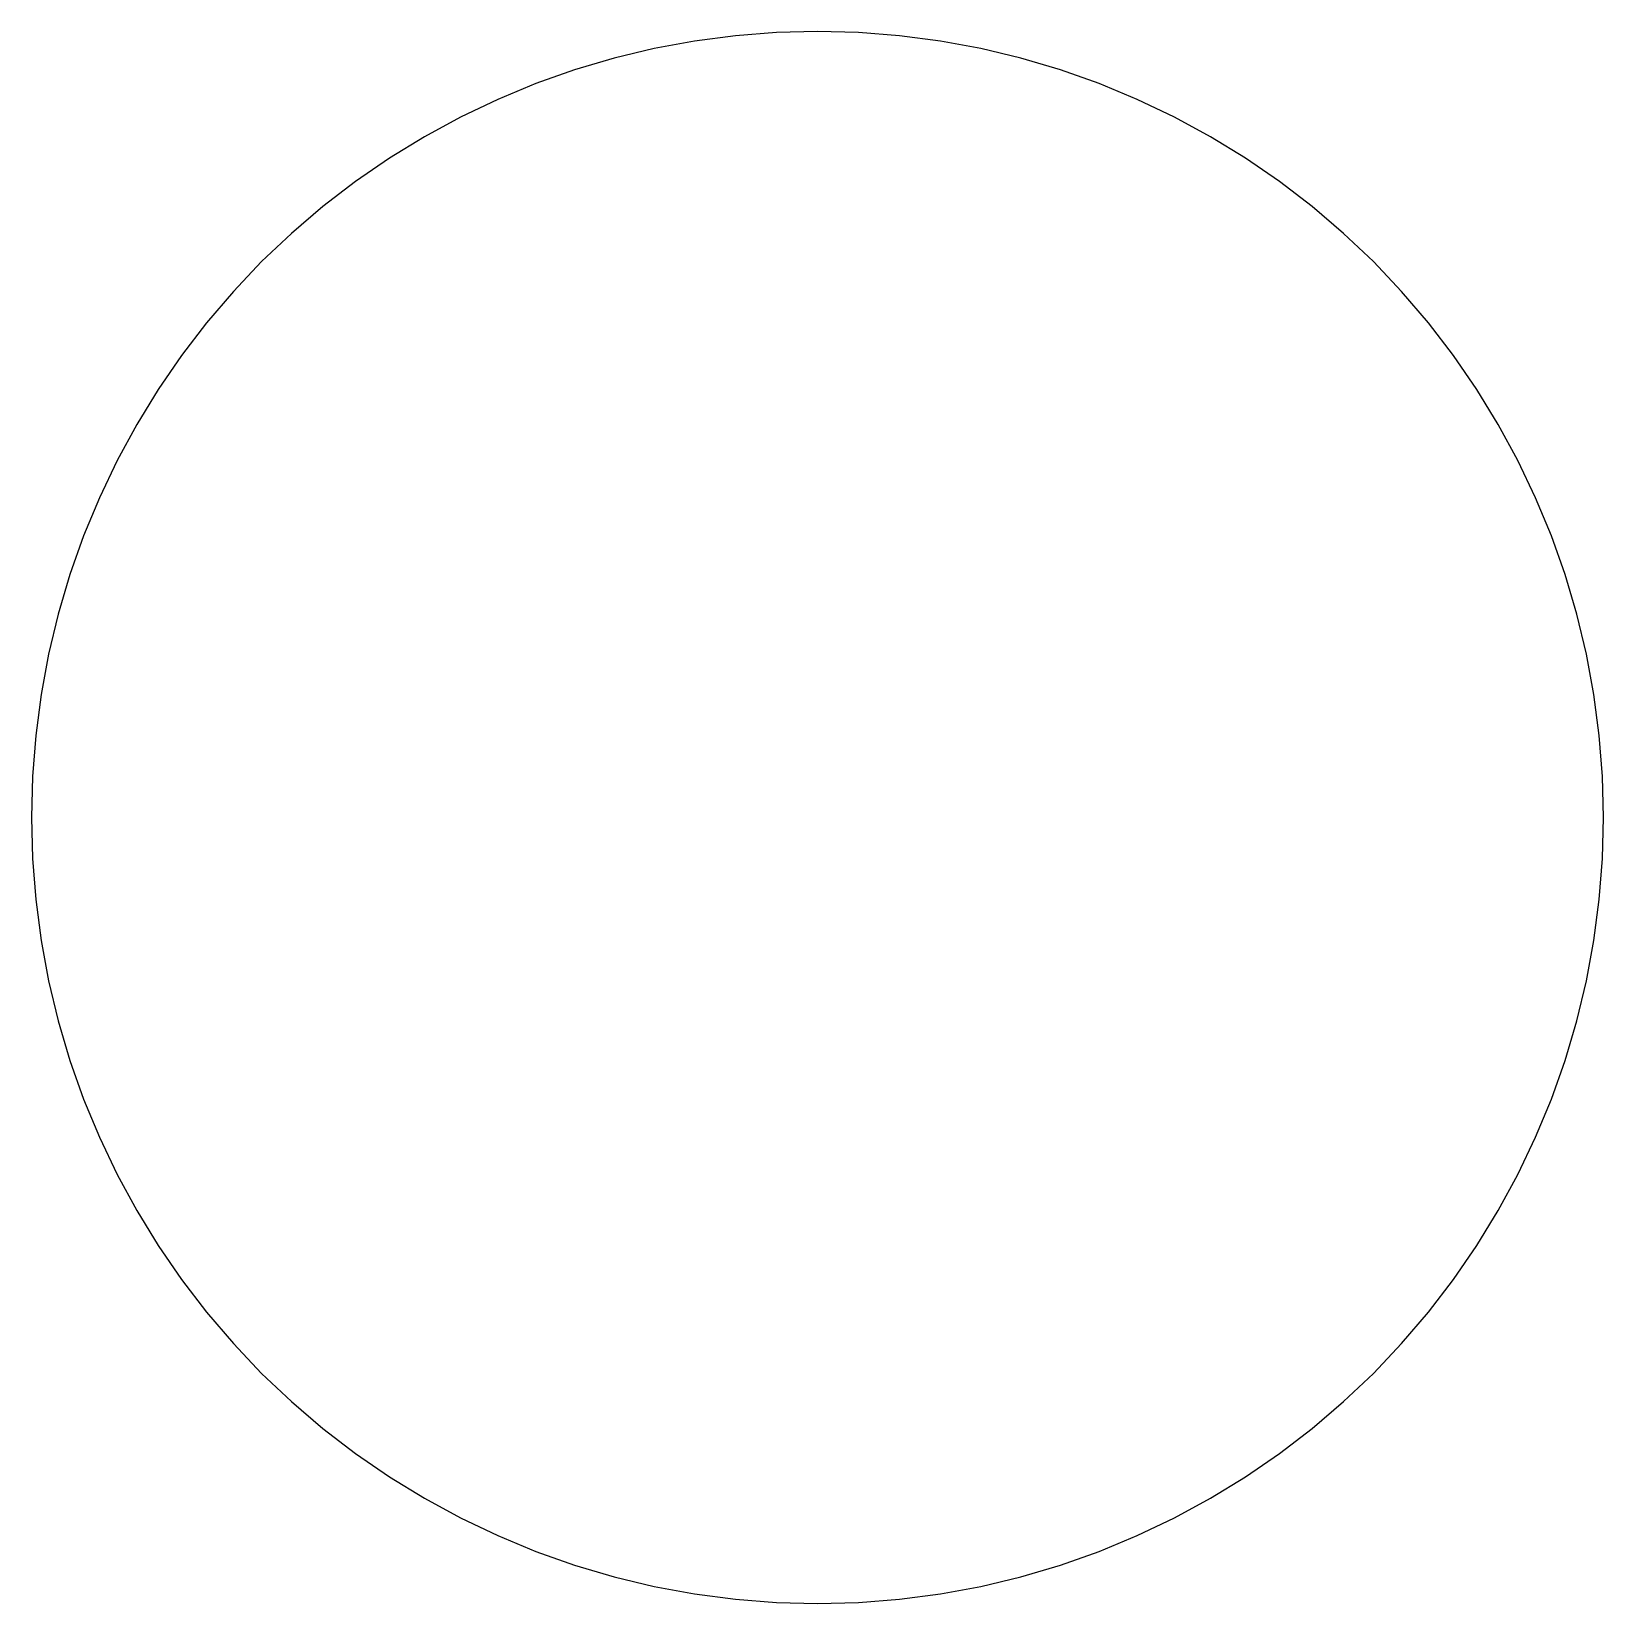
# Model space of a CAD drawing. Header units: millimetres. Extents: x -0.25 to 0.25, y -0.25 to 0.25.
import ezdxf

# ---------------------------------------------------------------- set-up
doc = ezdxf.new("R2010")
doc.units = ezdxf.units.MM

msp = doc.modelspace()

# ---------------------------------------------------------------- linework, layer by layer
at = {"color": 30, "true_color": 0xff8000}
msp.add_lwpolyline([(0.25, 0), (0.24966, 0.01308), (0.24863, 0.02613), (0.24692, 0.03911), (0.24454, 0.05198), (0.24148, 0.0647), (0.23776, 0.07725), (0.2334, 0.08959), (0.22839, 0.10168), (0.22275, 0.1135), (0.21651, 0.125), (0.20967, 0.13616), (0.20225, 0.14695), (0.19429, 0.15733), (0.18579, 0.16728), (0.17678, 0.17678), (0.16728, 0.18579), (0.15733, 0.19429), (0.14695, 0.20225), (0.13616, 0.20967), (0.125, 0.21651), (0.1135, 0.22275), (0.10168, 0.22839), (0.08959, 0.2334), (0.07725, 0.23776), (0.0647, 0.24148), (0.05198, 0.24454), (0.03911, 0.24692), (0.02613, 0.24863), (0.01308, 0.24966), (0, 0.25), (-0.01308, 0.24966), (-0.02613, 0.24863), (-0.03911, 0.24692), (-0.05198, 0.24454), (-0.0647, 0.24148), (-0.07725, 0.23776), (-0.08959, 0.2334), (-0.10168, 0.22839), (-0.1135, 0.22275), (-0.125, 0.21651), (-0.13616, 0.20967), (-0.14695, 0.20225), (-0.15733, 0.19429), (-0.16728, 0.18579), (-0.17678, 0.17678), (-0.18579, 0.16728), (-0.19429, 0.15733), (-0.20225, 0.14695), (-0.20967, 0.13616), (-0.21651, 0.125), (-0.22275, 0.1135), (-0.22839, 0.10168), (-0.2334, 0.08959), (-0.23776, 0.07725), (-0.24148, 0.0647), (-0.24454, 0.05198), (-0.24692, 0.03911), (-0.24863, 0.02613), (-0.24966, 0.01308), (-0.25, 0), (-0.24966, -0.01308), (-0.24863, -0.02613), (-0.24692, -0.03911), (-0.24454, -0.05198), (-0.24148, -0.0647), (-0.23776, -0.07725), (-0.2334, -0.08959), (-0.22839, -0.10168), (-0.22275, -0.1135), (-0.21651, -0.125), (-0.20967, -0.13616), (-0.20225, -0.14695), (-0.19429, -0.15733), (-0.18579, -0.16728), (-0.17678, -0.17678), (-0.16728, -0.18579), (-0.15733, -0.19429), (-0.14695, -0.20225), (-0.13616, -0.20967), (-0.125, -0.21651), (-0.1135, -0.22275), (-0.10168, -0.22839), (-0.08959, -0.2334), (-0.07725, -0.23776), (-0.0647, -0.24148), (-0.05198, -0.24454), (-0.03911, -0.24692), (-0.02613, -0.24863), (-0.01308, -0.24966), (0, -0.25), (0.01308, -0.24966), (0.02613, -0.24863), (0.03911, -0.24692), (0.05198, -0.24454), (0.0647, -0.24148), (0.07725, -0.23776), (0.08959, -0.2334), (0.10168, -0.22839), (0.1135, -0.22275), (0.125, -0.21651), (0.13616, -0.20967), (0.14695, -0.20225), (0.15733, -0.19429), (0.16728, -0.18579), (0.17678, -0.17678), (0.18579, -0.16728), (0.19429, -0.15733), (0.20225, -0.14695), (0.20967, -0.13616), (0.21651, -0.125), (0.22275, -0.1135), (0.22839, -0.10168), (0.2334, -0.08959), (0.23776, -0.07725), (0.24148, -0.0647), (0.24454, -0.05198), (0.24692, -0.03911), (0.24863, -0.02613), (0.24966, -0.01308)], close=True, dxfattribs=at)

doc.saveas('drawing.dxf')
